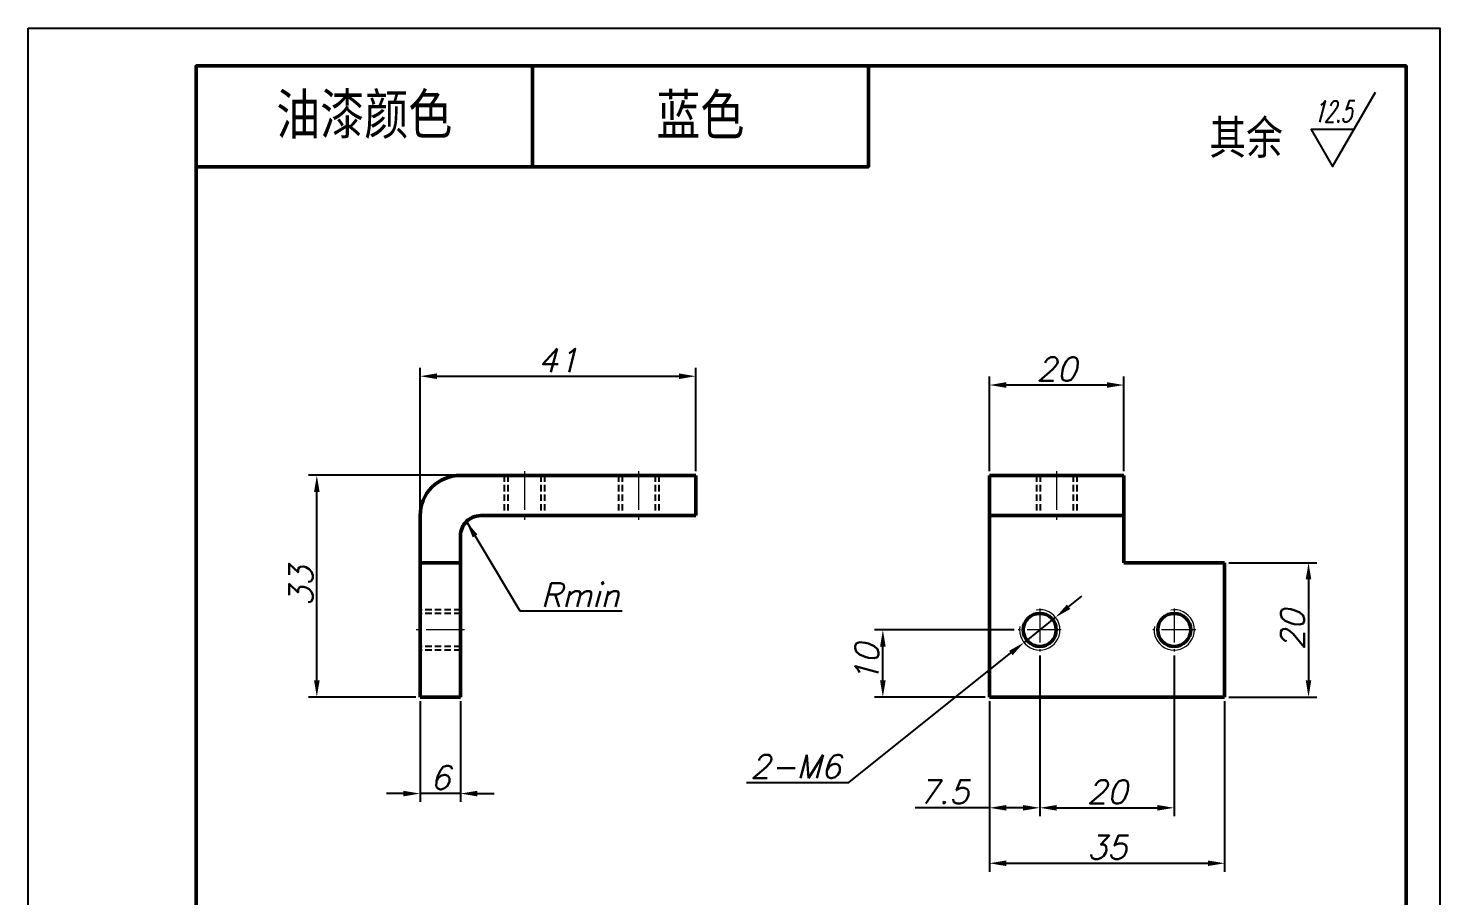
# Model space of a CAD drawing. Header units: inches. Extents: x 17901 to 26602, y 9673 to 14036.
# Drawn here: x 21597.9 to 21807.9, y 12664.8 to 12793.9 of the extents above; entities that cross this region are included whole.
import ezdxf
from ezdxf.enums import TextEntityAlignment as Align

# ---------------------------------------------------------------- set-up
doc = ezdxf.new("R2010")
doc.units = ezdxf.units.IN
doc.header["$MEASUREMENT"] = 0
doc.linetypes.add('CENTER', pattern=[50.8, 31.75, -6.35, 6.35, -6.35])
doc.linetypes.add('DASHED2', pattern=[9.525, 6.35, -3.175])
doc.layers.add('Dim', color=3, linetype='Continuous')
for name, color, linetype, lineweight in [('中心线', 1, 'CENTER', 15), ('图框_内框线', 5, 'Continuous', 50), ('标注线', 3, 'Continuous', 25), ('粗实线', 7, 'Continuous', 50), ('细实线', 4, 'Continuous', 25), ('虚线', 2, 'DASHED2', 25)]:
    doc.layers.add(name, color=color, linetype=linetype, lineweight=lineweight)
doc.styles.add('DIM_FONT', font='romans.shx', dxfattribs={"oblique": 15})
doc.styles.add('仿宋体', font='FSGB2312.ttf', dxfattribs={"width": 0.8, "height": 3.5})
doc.dimstyles.new('幅面 1：1$0', dxfattribs={"dimtxt": 3.5, "dimasz": 2.5, "dimexe": 1.25, "dimexo": 0.625, "dimtad": 1, "dimdsep": 46, "dimtxsty": 'DIM_FONT', "dimcen": 2.5, "dimclrd": 256, "dimclre": 256, "dimclrt": 256, "dimadec": 0, "dimazin": 0, "dimtm": 1e-09, "dimtfac": 0.5, "dimtmove": 0, "dimatfit": 3, "dimfxl": 1, "dimlwd": -1, "dimarcsym": 0})
doc.dimstyles.new('幅面 1：1$3', dxfattribs={"dimtxt": 3.5, "dimasz": 2.5, "dimexe": 1.25, "dimexo": 0.625, "dimtad": 1, "dimtih": 1, "dimtoh": 1, "dimdsep": 46, "dimtxsty": 'DIM_FONT', "dimcen": 2.5, "dimclrd": 256, "dimclre": 256, "dimclrt": 256, "dimazin": 2, "dimtfac": 0.5, "dimtmove": 0, "dimatfit": 3, "dimfxl": 1, "dimlwd": -1, "dimlwe": -1, "dimarcsym": 0})
doc.dimstyles.new('幅面 1：1$7', dxfattribs={"dimtxt": 3.5, "dimasz": 2.5, "dimexe": 1.25, "dimexo": 0.625, "dimtad": 1, "dimdsep": 46, "dimtxsty": 'DIM_FONT', "dimcen": 2.5, "dimclrd": 256, "dimclrt": 256, "dimadec": 0, "dimazin": 0, "dimtfac": 1, "dimtmove": 0, "dimatfit": 3, "dimfxl": 1, "dimlwd": -1, "dimarcsym": 0})

# ---------------------------------------------------------------- blocks, each defined once
blk = doc.blocks.new('*D263')
at = {"layer": 'Defpoints', "color": 0, "transparency": 16777216}
for p in [(21640.79, 12727.38), (21662.16, 12727.38), (21656.16, 12694.38)]:
    blk.add_point(p, dxfattribs=at)
at = {"layer": '标注线', "lineweight": -2, "transparency": 16777216}
for p, q in [((21661.54, 12727.38), (21639.54, 12727.38)), ((21655.54, 12694.38), (21639.54, 12694.38))]:
    blk.add_line(p, q, dxfattribs=at)
at = {"layer": '标注线', "transparency": 16777216}
blk.add_line((21640.79, 12696.88), (21640.79, 12724.88), dxfattribs=at)
for points in [[(21640.37, 12724.88), (21641.21, 12724.88), (21640.79, 12727.38)], [(21640.37, 12696.88), (21641.21, 12696.88), (21640.79, 12694.38)]]:
    blk.add_solid(points, dxfattribs=at)
at = {"layer": '标注线', "transparency": 16777216, "insert": (21638.42, 12710.88), "char_height": 3.5, "attachment_point": 5, "rotation": 90, "style": 'DIM_FONT'}
blk.add_mtext('33', dxfattribs=at)
blk = doc.blocks.new('*D264')
at = {"layer": 'Defpoints', "color": 0, "transparency": 16777216}
for p in [(21697.16, 12742.13), (21697.16, 12727.38), (21656.16, 12721.38)]:
    blk.add_point(p, dxfattribs=at)
at = {"layer": '标注线', "lineweight": -2, "transparency": 16777216}
for p, q in [((21656.16, 12722), (21656.16, 12743.38)), ((21697.16, 12728), (21697.16, 12743.38))]:
    blk.add_line(p, q, dxfattribs=at)
at = {"layer": '标注线', "transparency": 16777216}
blk.add_line((21658.66, 12742.13), (21694.66, 12742.13), dxfattribs=at)
for points in [[(21658.66, 12742.55), (21658.66, 12741.71), (21656.16, 12742.13)], [(21694.66, 12742.55), (21694.66, 12741.71), (21697.16, 12742.13)]]:
    blk.add_solid(points, dxfattribs=at)
at = {"layer": '标注线', "transparency": 16777216, "insert": (21676.66, 12744.5), "char_height": 3.5, "attachment_point": 5, "style": 'DIM_FONT'}
blk.add_mtext('41', dxfattribs=at)
blk = doc.blocks.new('*D265')
at = {"layer": 'Defpoints', "color": 0, "transparency": 16777216}
for p in [(21656.16, 12694.38), (21662.16, 12694.38), (21656.16, 12680.02)]:
    blk.add_point(p, dxfattribs=at)
at = {"layer": '标注线', "lineweight": -2, "transparency": 16777216}
for p, q in [((21656.16, 12693.75), (21656.16, 12678.77)), ((21662.16, 12693.75), (21662.16, 12678.77))]:
    blk.add_line(p, q, dxfattribs=at)
at = {"layer": '标注线', "transparency": 16777216}
for p, q in [((21653.66, 12680.02), (21651.16, 12680.02)), ((21662.16, 12680.02), (21656.16, 12680.02)), ((21664.66, 12680.02), (21667.16, 12680.02))]:
    blk.add_line(p, q, dxfattribs=at)
for points in [[(21653.66, 12680.43), (21653.66, 12679.6), (21656.16, 12680.02)], [(21664.66, 12680.43), (21664.66, 12679.6), (21662.16, 12680.02)]]:
    blk.add_solid(points, dxfattribs=at)
at = {"layer": '标注线', "transparency": 16777216, "insert": (21659.16, 12682.39), "char_height": 3.5, "attachment_point": 5, "style": 'DIM_FONT'}
blk.add_mtext('6', dxfattribs=at)
blk = doc.blocks.new('*D266')
at = {"layer": 'Defpoints', "color": 0, "transparency": 16777216}
for p in [(21740.85, 12694.38), (21775.85, 12694.38), (21775.85, 12669.64)]:
    blk.add_point(p, dxfattribs=at)
at = {"layer": '标注线', "lineweight": -2, "transparency": 16777216}
for p, q in [((21740.85, 12693.75), (21740.85, 12668.39)), ((21775.85, 12693.75), (21775.85, 12668.39))]:
    blk.add_line(p, q, dxfattribs=at)
at = {"layer": '标注线', "transparency": 16777216}
blk.add_line((21743.35, 12669.64), (21773.35, 12669.64), dxfattribs=at)
for points in [[(21743.35, 12670.06), (21743.35, 12669.23), (21740.85, 12669.64)], [(21773.35, 12670.06), (21773.35, 12669.23), (21775.85, 12669.64)]]:
    blk.add_solid(points, dxfattribs=at)
at = {"layer": '标注线', "transparency": 16777216, "insert": (21758.35, 12672.02), "char_height": 3.5, "attachment_point": 5, "style": 'DIM_FONT'}
blk.add_mtext('35', dxfattribs=at)
blk = doc.blocks.new('*D267')
at = {"layer": 'Defpoints', "color": 0, "transparency": 16777216}
for p in [(21740.85, 12740.82), (21740.85, 12727.38), (21760.85, 12727.38)]:
    blk.add_point(p, dxfattribs=at)
at = {"layer": '标注线', "lineweight": -2, "transparency": 16777216}
for p, q in [((21740.85, 12728), (21740.85, 12742.07)), ((21760.85, 12728), (21760.85, 12742.07))]:
    blk.add_line(p, q, dxfattribs=at)
at = {"layer": '标注线', "transparency": 16777216}
blk.add_line((21758.35, 12740.82), (21743.35, 12740.82), dxfattribs=at)
for points in [[(21743.35, 12741.24), (21743.35, 12740.41), (21740.85, 12740.82)], [(21758.35, 12741.24), (21758.35, 12740.41), (21760.85, 12740.82)]]:
    blk.add_solid(points, dxfattribs=at)
at = {"layer": '标注线', "transparency": 16777216, "insert": (21750.85, 12743.2), "char_height": 3.5, "attachment_point": 5, "style": 'DIM_FONT'}
blk.add_mtext('20', dxfattribs=at)
blk = doc.blocks.new('*D268')
at = {"layer": 'Defpoints', "color": 0, "transparency": 16777216}
for p in [(21775.85, 12714.38), (21775.85, 12694.38), (21788.33, 12694.38)]:
    blk.add_point(p, dxfattribs=at)
at = {"layer": '标注线', "lineweight": -2, "transparency": 16777216}
for p, q in [((21776.47, 12714.38), (21789.58, 12714.38)), ((21776.47, 12694.38), (21789.58, 12694.38))]:
    blk.add_line(p, q, dxfattribs=at)
at = {"layer": '标注线', "transparency": 16777216}
blk.add_line((21788.33, 12711.88), (21788.33, 12696.88), dxfattribs=at)
for points in [[(21787.91, 12711.88), (21788.74, 12711.88), (21788.33, 12714.38)], [(21787.91, 12696.88), (21788.74, 12696.88), (21788.33, 12694.38)]]:
    blk.add_solid(points, dxfattribs=at)
at = {"layer": '标注线', "transparency": 16777216, "insert": (21785.95, 12704.38), "char_height": 3.5, "attachment_point": 5, "rotation": 90, "style": 'DIM_FONT'}
blk.add_mtext('20', dxfattribs=at)
blk = doc.blocks.new('*D269')
at = {"layer": 'Defpoints', "color": 0, "transparency": 16777216}
for p in [(21748.35, 12701.18), (21740.85, 12694.38), (21740.85, 12677.9)]:
    blk.add_point(p, dxfattribs=at)
at = {"layer": '标注线', "lineweight": -2, "transparency": 16777216}
for p, q in [((21748.35, 12700.56), (21748.35, 12676.65)), ((21740.85, 12693.75), (21740.85, 12676.65))]:
    blk.add_line(p, q, dxfattribs=at)
at = {"layer": '标注线', "transparency": 16777216}
for p, q in [((21740.85, 12677.9), (21729.83, 12677.9)), ((21745.85, 12677.9), (21743.35, 12677.9))]:
    blk.add_line(p, q, dxfattribs=at)
for points in [[(21743.35, 12678.31), (21743.35, 12677.48), (21740.85, 12677.9)], [(21745.85, 12678.31), (21745.85, 12677.48), (21748.35, 12677.9)]]:
    blk.add_solid(points, dxfattribs=at)
at = {"layer": '标注线', "transparency": 16777216, "insert": (21734.09, 12680.27), "char_height": 3.5, "attachment_point": 5, "style": 'DIM_FONT'}
blk.add_mtext('7.5', dxfattribs=at)
blk = doc.blocks.new('*D270')
at = {"layer": 'Defpoints', "color": 0, "transparency": 16777216}
for p in [(21748.35, 12701.18), (21768.35, 12701.18), (21768.35, 12677.9)]:
    blk.add_point(p, dxfattribs=at)
at = {"layer": '标注线', "lineweight": -2, "transparency": 16777216}
for p, q in [((21748.35, 12700.56), (21748.35, 12676.65)), ((21768.35, 12700.56), (21768.35, 12676.65))]:
    blk.add_line(p, q, dxfattribs=at)
at = {"layer": '标注线', "transparency": 16777216}
blk.add_line((21750.85, 12677.9), (21765.85, 12677.9), dxfattribs=at)
for points in [[(21750.85, 12678.31), (21750.85, 12677.48), (21748.35, 12677.9)], [(21765.85, 12678.31), (21765.85, 12677.48), (21768.35, 12677.9)]]:
    blk.add_solid(points, dxfattribs=at)
at = {"layer": '标注线', "transparency": 16777216, "insert": (21758.35, 12680.27), "char_height": 3.5, "attachment_point": 5, "style": 'DIM_FONT'}
blk.add_mtext('20', dxfattribs=at)
blk = doc.blocks.new('*D271')
at = {"layer": 'Defpoints', "color": 0, "transparency": 16777216}
for p in [(21725, 12704.38), (21745.15, 12704.38), (21740.85, 12694.38)]:
    blk.add_point(p, dxfattribs=at)
at = {"layer": '标注线', "lineweight": -2, "transparency": 16777216}
for p, q in [((21744.53, 12704.38), (21723.75, 12704.38)), ((21740.22, 12694.38), (21723.75, 12694.38))]:
    blk.add_line(p, q, dxfattribs=at)
at = {"layer": '标注线', "transparency": 16777216}
blk.add_line((21725, 12696.88), (21725, 12701.88), dxfattribs=at)
for points in [[(21724.58, 12701.88), (21725.42, 12701.88), (21725, 12704.38)], [(21724.58, 12696.88), (21725.42, 12696.88), (21725, 12694.38)]]:
    blk.add_solid(points, dxfattribs=at)
at = {"layer": '标注线', "transparency": 16777216, "insert": (21722.62, 12699.38), "char_height": 3.5, "attachment_point": 5, "rotation": 90, "style": 'DIM_FONT'}
blk.add_mtext('10', dxfattribs=at)
blk = doc.blocks.new('*D272')
at = {"layer": 'Defpoints', "color": 0, "transparency": 16777216}
for p in [(21750.69, 12706.25), (21746, 12702.5)]:
    blk.add_point(p, dxfattribs=at)
at = {"layer": '标注线', "transparency": 16777216}
for p, q in [((21752.64, 12707.82), (21754.59, 12709.38)), ((21750.69, 12706.25), (21746, 12702.5)), ((21719.95, 12681.66), (21744.05, 12700.94)), ((21704.69, 12681.66), (21719.95, 12681.66))]:
    blk.add_line(p, q, dxfattribs=at)
for points in [[(21752.38, 12708.14), (21752.9, 12707.49), (21750.69, 12706.25)], [(21743.79, 12701.27), (21744.31, 12700.62), (21746, 12702.5)]]:
    blk.add_solid(points, dxfattribs=at)
at = {"layer": '标注线', "transparency": 16777216, "insert": (21712.01, 12684.04), "char_height": 3.5, "attachment_point": 5, "style": 'DIM_FONT'}
blk.add_mtext('2-M6', dxfattribs=at)

msp = doc.modelspace()

# ---------------------------------------------------------------- linework, layer by layer
at = {"layer": 'Defpoints'}
msp.add_lwpolyline([(21597.853, 12793.923), (21807.853, 12793.923), (21807.853, 12496.923), (21597.853, 12496.923)], close=True, dxfattribs=at)
at = {"layer": 'Dim', "ltscale": 2}
msp.add_lwpolyline([(21795.107, 12778.872), (21788.707, 12778.872), (21791.907, 12773.329), (21798.307, 12784.415)], dxfattribs=at)
at = {"layer": '中心线', "ltscale": 0.180015}
for p, q in [((21671.664, 12727.979), (21671.664, 12720.779)), ((21688.664, 12727.979), (21688.664, 12720.778)), ((21662.764, 12704.379), (21655.563, 12704.379))]:
    msp.add_line(p, q, dxfattribs=at)
at = {"layer": '中心线', "ltscale": 0.180017}
msp.add_line((21750.847, 12727.979), (21750.847, 12720.778), dxfattribs=at)
at = {"layer": '中心线', "ltscale": 0.159802}
for p, q in [((21748.347, 12707.575), (21748.347, 12701.183)), ((21768.347, 12707.575), (21768.347, 12701.183)), ((21751.543, 12704.379), (21745.151, 12704.379)), ((21771.543, 12704.379), (21765.151, 12704.379))]:
    msp.add_line(p, q, dxfattribs=at)
at = {"layer": '图框_内框线'}
msp.add_line((21672.853, 12788.303), (21672.853, 12773.303), dxfattribs=at)
for points in [[(21622.853, 12501.923), (21802.853, 12501.923), (21802.853, 12788.303), (21622.853, 12788.303)], [(21622.853, 12788.303), (21722.853, 12788.303), (21722.853, 12773.303), (21622.853, 12773.303)]]:
    msp.add_lwpolyline(points, close=True, dxfattribs=at)
at = {"layer": '粗实线'}
for p, q in [((21697.164, 12727.379), (21662.164, 12727.379)), ((21697.164, 12721.379), (21665.164, 12721.379)), ((21740.847, 12721.379), (21740.847, 12694.379)), ((21740.847, 12694.379), (21775.847, 12694.379))]:
    msp.add_line(p, q, dxfattribs=at)
at = {"layer": '粗实线', "ltscale": 0.15}
for p, q in [((21697.164, 12727.379), (21697.164, 12721.379)), ((21656.163, 12694.379), (21662.163, 12694.379))]:
    msp.add_line(p, q, dxfattribs=at)
at = {"layer": '粗实线', "ltscale": 0.149999}
for p, q in [((21740.847, 12721.379), (21740.847, 12727.379)), ((21760.847, 12727.379), (21760.847, 12721.379))]:
    msp.add_line(p, q, dxfattribs=at)
at = {"layer": '粗实线', "ltscale": 0.5}
for p, q in [((21740.847, 12727.379), (21760.847, 12727.379)), ((21740.847, 12721.379), (21760.847, 12721.379)), ((21656.164, 12714.379), (21656.163, 12694.379)), ((21662.163, 12694.379), (21662.164, 12714.379)), ((21775.847, 12714.379), (21775.847, 12694.379))]:
    msp.add_line(p, q, dxfattribs=at)
at = {"layer": '粗实线', "ltscale": 0.175}
for p, q in [((21656.164, 12714.379), (21656.164, 12721.379)), ((21760.847, 12714.379), (21760.847, 12721.379))]:
    msp.add_line(p, q, dxfattribs=at)
at = {"layer": '粗实线', "ltscale": 0.1}
msp.add_line((21662.164, 12714.379), (21662.164, 12718.379), dxfattribs=at)
at = {"layer": '粗实线', "ltscale": 0.150002}
msp.add_line((21662.164, 12714.379), (21656.163, 12714.379), dxfattribs=at)
at = {"layer": '粗实线', "ltscale": 0.375}
msp.add_line((21760.847, 12714.379), (21775.847, 12714.379), dxfattribs=at)
at = {"layer": '粗实线'}
for centre in [(21748.347, 12704.379), (21768.347, 12704.379)]:
    msp.add_circle(centre, 2.458, dxfattribs=at)
for centre, radius in [((21662.164, 12721.379), 6), ((21665.164, 12718.379), 3)]:
    msp.add_arc(centre, radius, 89.99977, 179.99977, dxfattribs=at)
at = {"layer": '细实线', "lineweight": 13}
for centre in [(21748.347, 12704.379), (21768.347, 12704.379)]:
    msp.add_arc(centre, 3, 169.99999, 100.00001, dxfattribs=at)
at = {"layer": '虚线', "ltscale": 0.15}
for p, q in [((21668.664, 12727.379), (21668.664, 12721.379)), ((21669.205, 12727.379), (21669.205, 12721.379)), ((21674.122, 12727.379), (21674.122, 12721.379)), ((21674.664, 12727.379), (21674.664, 12721.379)), ((21685.664, 12727.379), (21685.664, 12721.379)), ((21686.205, 12727.379), (21686.205, 12721.379)), ((21691.122, 12727.379), (21691.122, 12721.379)), ((21691.664, 12727.379), (21691.664, 12721.379)), ((21747.847, 12727.379), (21747.847, 12721.379)), ((21747.847, 12727.379), (21747.847, 12721.379)), ((21748.388, 12727.379), (21748.388, 12721.379)), ((21748.388, 12727.379), (21748.388, 12721.379)), ((21753.305, 12727.379), (21753.305, 12721.379)), ((21753.305, 12727.379), (21753.305, 12721.379)), ((21753.847, 12727.379), (21753.847, 12721.379)), ((21753.847, 12727.379), (21753.847, 12721.379)), ((21662.164, 12707.379), (21656.164, 12707.379)), ((21662.164, 12707.379), (21656.164, 12707.379)), ((21662.164, 12706.838), (21656.164, 12706.838)), ((21662.164, 12706.838), (21656.164, 12706.838)), ((21662.163, 12701.921), (21656.163, 12701.921)), ((21662.163, 12701.379), (21656.163, 12701.379)), ((21662.164, 12701.921), (21656.164, 12701.921)), ((21662.164, 12701.379), (21656.164, 12701.379))]:
    msp.add_line(p, q, dxfattribs=at)
at = {"layer": '虚线', "ltscale": 0.5}
msp.add_line((21740.847, 12721.379), (21760.847, 12721.379), dxfattribs=at)

# ---------------------------------------------------------------- texts
at = {"layer": 'Dim', "ltscale": 2, "style": 'DIM_FONT', "oblique": 15, "width": 0.559478}
msp.add_text('12.5', height=3.2, dxfattribs=at).set_placement((21789.048, 12779.937), (21794.76, 12779.937), align=Align.FIT)
at = {"layer": 'Dim', "insert": (21773.589, 12780.172), "char_height": 5, "width": 61.23649, "attachment_point": 1, "style": '仿宋体'}
msp.add_mtext('其余', dxfattribs=at)
at = {"layer": '标注线', "char_height": 6, "width": 50, "attachment_point": 5, "style": '仿宋体'}
for s, insert in [('油漆颜色', (21647.853, 12780.803)), ('{\\fSimSun|b0|i0|c134|p2;蓝色}', (21697.853, 12780.803))]:
    msp.add_mtext(s, dxfattribs=dict(at, insert=insert))
at = {"layer": '标注线', "insert": (21674.122, 12707.83), "char_height": 3.5, "attachment_point": 7, "style": 'DIM_FONT'}
msp.add_mtext('Rmin', dxfattribs=at)

# ---------------------------------------------------------------- dimensions: what is measured, and where the dimension line sits
at = {"layer": '标注线'}
for base, p1, p2, picture, middle in [((21697.164, 12742.13), (21656.164, 12721.379), (21697.164, 12727.379), '*D264', (21676.664, 12744.505)), ((21740.847, 12740.824), (21760.847, 12727.379), (21740.847, 12727.379), '*D267', (21750.847, 12743.199)), ((21740.847, 12677.897), (21748.347, 12701.183), (21740.847, 12694.379), '*D269', (21734.086, 12680.272)), ((21768.347, 12677.897), (21748.347, 12701.183), (21768.347, 12701.183), '*D270', (21758.347, 12680.272)), ((21656.163, 12680.018), (21662.163, 12694.379), (21656.163, 12694.379), '*D265', (21659.163, 12682.393)), ((21775.847, 12669.643), (21740.847, 12694.379), (21775.847, 12694.379), '*D266', (21758.347, 12672.018))]:
    dim = msp.add_linear_dim(base=base, p1=p1, p2=p2, dimstyle='幅面 1：1$0', dxfattribs=at)
    dim.commit()
    dim.dimension.update_dxf_attribs({"geometry": picture, "text_midpoint": middle})
for base, p1, p2, picture, middle in [((21640.79, 12727.379), (21656.163, 12694.379), (21662.164, 12727.379), '*D263', (21638.415, 12710.879)), ((21788.328, 12694.379), (21775.847, 12714.379), (21775.847, 12694.379), '*D268', (21785.953, 12704.379)), ((21724.999, 12704.379), (21740.847, 12694.379), (21745.151, 12704.379), '*D271', (21722.624, 12699.379))]:
    dim = msp.add_linear_dim(base=base, p1=p1, p2=p2, angle=90, dimstyle='幅面 1：1$0', dxfattribs=at)
    dim.commit()
    dim.dimension.update_dxf_attribs({"geometry": picture, "text_midpoint": middle})
dim = msp.add_diameter_dim_2p(p1=(21750.689, 12706.253), p2=(21746.004, 12702.505), dimstyle='幅面 1：1$3', override={"dimpost": '2-M<>'}, dxfattribs=at)
dim.commit()
dim.dimension.update_dxf_attribs({"geometry": '*D272', "text_midpoint": (21712.011, 12681.662), "dimtype": 163})

# ---------------------------------------------------------------- leaders
at = {"layer": '标注线', "annotation_type": 0, "has_hookline": 1, "hookline_direction": 0, "text_width": 12.113}
msp.add_leader([(21663.042, 12720.5), (21670.997, 12707.205), (21673.497, 12707.205)], dimstyle='幅面 1：1$7', override={"dimgap": 0.625, "dimtad": 1}, dxfattribs=at)

doc.saveas('drawing.dxf')
